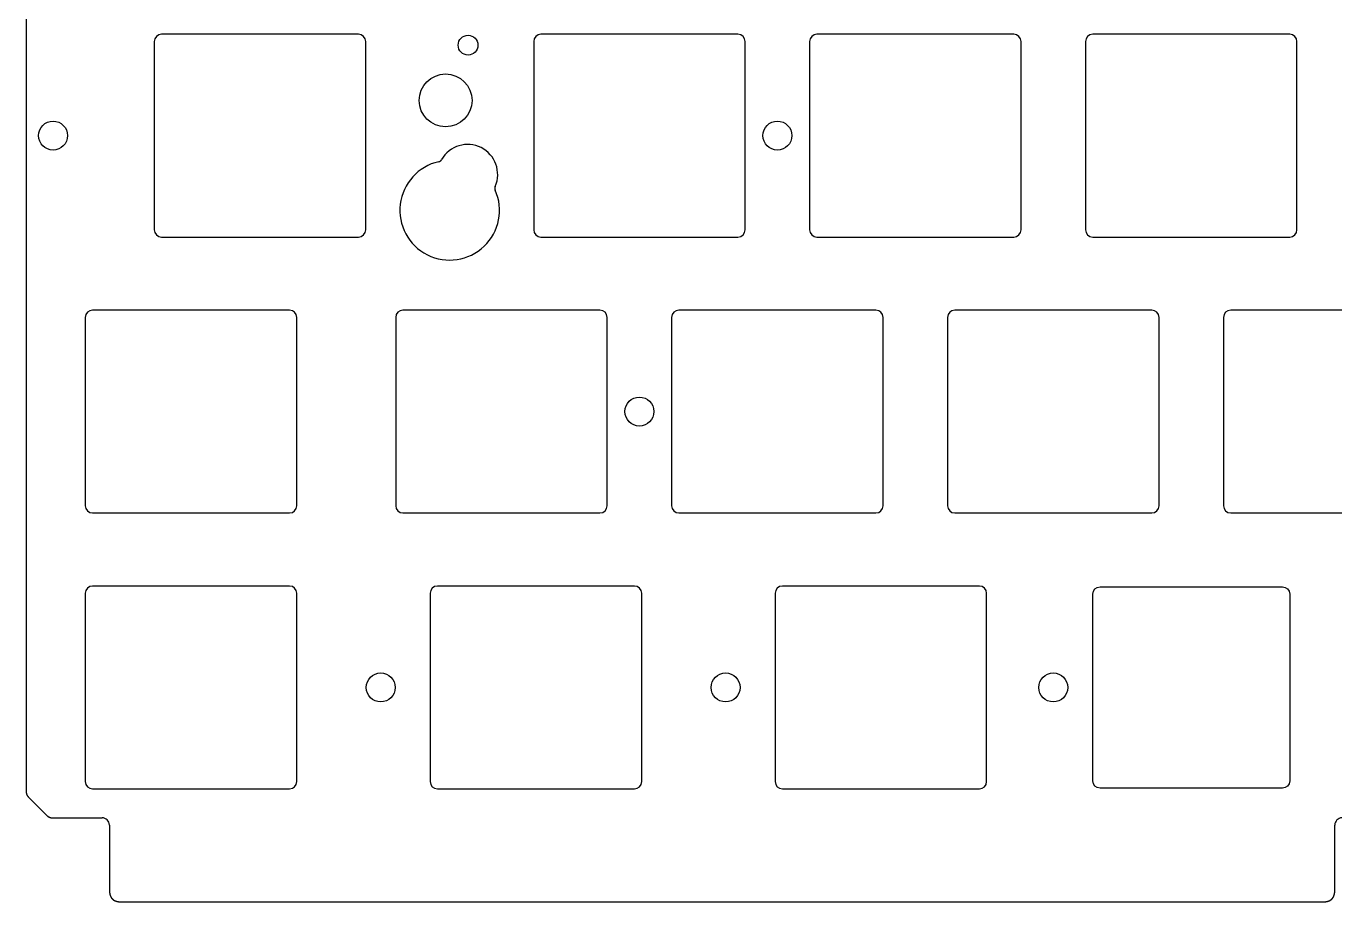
# Model space of a CAD drawing. Header units: millimetres. Extents: x -9 to 276, y -91 to 15.
# Drawn here: x -9 to 81.3, y -91 to -30.5 of the extents above; entities that cross this region are included whole.
import ezdxf

# ---------------------------------------------------------------- set-up
doc = ezdxf.new("R2010")
doc.units = ezdxf.units.MM
doc.layers.get('0').update_dxf_attribs({"linetype": 'CONTINUOUS'})
doc.layers.add('BLACK', color=7, linetype='CONTINUOUS')
doc.layers.add('Edge.Cuts', color=53, linetype='CONTINUOUS', true_color=0xc8a339)

msp = doc.modelspace()

# ---------------------------------------------------------------- linework, layer by layer
for points in [[(-4.91875, -50.65), (-4.91875, -63.65, 0.414212391), (-4.41875, -64.15), (9.18125, -64.15, 0.414213562), (9.68125, -63.65), (9.68125, -50.65, 0.414213562), (9.18125, -50.15), (-4.41875, -50.15, 0.414212391)], [(16.5125, -50.65), (16.5125, -63.65, 0.414212391), (17.0125, -64.15), (30.6125, -64.15, 0.414213562), (31.1125, -63.65), (31.1125, -50.65, 0.414213562), (30.6125, -50.15), (17.0125, -50.15, 0.414212391)], [(-4.91875, -69.7), (-4.91875, -82.7, 0.414212391), (-4.41875, -83.2), (9.18125, -83.2, 0.414213562), (9.68125, -82.7), (9.68125, -69.7, 0.414213562), (9.18125, -69.2), (-4.41875, -69.2, 0.414212391)], [(32.99375, -69.2), (19.39375, -69.2, 0.414212391), (18.89375, -69.7), (18.89375, -82.7, 0.414212391), (19.39375, -83.2), (32.99375, -83.2, 0.414213562), (33.49375, -82.7), (33.49375, -69.7, 0.414213562)], [(43.20625, -83.2), (56.80625, -83.2, 0.414213562), (57.30625, -82.7), (57.30625, -69.7, 0.414213562), (56.80625, -69.2), (43.20625, -69.2, 0.414212391), (42.70625, -69.7), (42.70625, -82.7, 0.414212391)], [(65.13725, -69.25), (77.73725, -69.25, -0.414212391), (78.23725, -69.75), (78.23725, -82.65, -0.414212391), (77.73725, -83.15), (65.13725, -83.15, -0.414212391), (64.63725, -82.65), (64.63725, -69.75, -0.414212391)]]:
    msp.add_lwpolyline(points, format="xyb", close=True)
for centre in [(33.3375, -57.15), (15.478125, -76.2), (39.290625, -76.2), (61.9125, -76.2)]:
    msp.add_circle(centre, 1)
at = {"layer": 'BLACK', "linetype": 'Continuous'}
for p, q in [((-0.15625, -31.6), (-0.15625, -44.6)), ((13.94375, -31.1), (0.343751, -31.1)), ((14.44375, -44.6), (14.44375, -31.6)), ((0.343751, -45.1), (13.94375, -45.1))]:
    msp.add_line(p, q, dxfattribs=at)
at = {"layer": 'BLACK'}
for centre, radius, start, end in [((0.343751, -31.600001), 0.500001, 90, 179.99988541), ((13.94375, -31.6), 0.5, 0, 90), ((0.343751, -44.599999), 0.500001, 180.00011459, 270), ((13.94375, -44.6), 0.5, 270, 0)]:
    msp.add_arc(centre, radius, start, end, dxfattribs=at)
at = {"layer": 'Edge.Cuts', "linetype": 'CONTINUOUS'}
for p, q in [((-9, 7.192893), (-9, -83.39289)), ((26.0375, -31.6), (26.0375, -44.6)), ((40.1375, -31.1), (26.5375, -31.1)), ((40.6375, -44.6), (40.6375, -31.6)), ((45.0875, -31.6), (45.0875, -44.6)), ((59.1875, -31.1), (45.5875, -31.1)), ((59.6875, -44.6), (59.6875, -31.6)), ((64.1375, -31.6), (64.1375, -44.6)), ((78.2375, -31.1), (64.6375, -31.1)), ((78.7375, -44.6), (78.7375, -31.6)), ((26.5375, -45.1), (40.1375, -45.1)), ((45.5875, -45.1), (59.1875, -45.1)), ((64.6375, -45.1), (78.2375, -45.1)), ((49.6625, -50.15), (36.0625, -50.15)), ((68.7125, -50.15), (55.1125, -50.15)), ((87.7625, -50.15), (74.1625, -50.15)), ((35.5625, -50.65), (35.5625, -63.65)), ((50.1625, -63.65), (50.1625, -50.65)), ((54.6125, -50.65), (54.6125, -63.65)), ((69.2125, -63.65), (69.2125, -50.65)), ((73.6625, -50.65), (73.6625, -63.65)), ((36.0625, -64.15), (49.6625, -64.15)), ((55.1125, -64.15), (68.7125, -64.15)), ((74.1625, -64.15), (87.7625, -64.15)), ((-9, -83.39289), (-8.99999, -83.396309)), ((-8.99999, -83.396309), (-8.99996, -83.399719)), ((-8.99996, -83.399719), (-8.99991, -83.403113)), ((-8.99991, -83.403113), (-8.99984, -83.406499)), ((-8.99984, -83.406499), (-8.999751, -83.409869)), ((-8.999751, -83.409869), (-8.999642, -83.41323)), ((-8.999642, -83.41323), (-8.999513, -83.416576)), ((-8.999513, -83.416576), (-8.999364, -83.419913)), ((-8.999364, -83.419913), (-8.999197, -83.423235)), ((-8.999197, -83.423235), (-8.999009, -83.426549)), ((-8.999009, -83.426549), (-8.998803, -83.429848)), ((-8.998803, -83.429848), (-8.998576, -83.433139)), ((-8.998576, -83.433139), (-8.998331, -83.436415)), ((-8.998331, -83.436415), (-8.998067, -83.439682)), ((-8.998067, -83.439682), (-8.997783, -83.442935)), ((-8.997783, -83.442935), (-8.99748, -83.446181)), ((-8.99748, -83.446181), (-8.997158, -83.449412)), ((-8.997158, -83.449412), (-8.996817, -83.452635)), ((-8.996817, -83.452635), (-8.996458, -83.455844)), ((-8.996458, -83.455844), (-8.996079, -83.459045)), ((-8.996079, -83.459045), (-8.995681, -83.462232)), ((-8.995681, -83.462232), (-8.995265, -83.465412)), ((-8.995265, -83.465412), (-8.99483, -83.468578)), ((-8.99483, -83.468578), (-8.994376, -83.471736)), ((-8.994376, -83.471736), (-8.993903, -83.474881)), ((-8.993903, -83.474881), (-8.993411, -83.478019)), ((-8.993411, -83.478019), (-8.992902, -83.481143)), ((-8.992902, -83.481143), (-8.992373, -83.48426)), ((-8.992373, -83.48426), (-8.991826, -83.487364)), ((-8.991826, -83.487364), (-8.99126, -83.490461)), ((-8.99126, -83.490461), (-8.990676, -83.493545)), ((-8.990676, -83.493545), (-8.990073, -83.496622)), ((-8.990073, -83.496622), (-8.989452, -83.499686)), ((-8.989452, -83.499686), (-8.988812, -83.502743)), ((-8.988812, -83.502743), (-8.988154, -83.505789)), ((-8.988154, -83.505789), (-8.987478, -83.508826)), ((-8.987478, -83.508826), (-8.986783, -83.511853)), ((-8.986783, -83.511853), (-8.98607, -83.514871)), ((-8.98607, -83.514871), (-8.985338, -83.517879)), ((-8.985338, -83.517879), (-8.984588, -83.520879)), ((-8.984588, -83.520879), (-8.98382, -83.523868)), ((-8.98382, -83.523868), (-8.983034, -83.526849)), ((-8.983034, -83.526849), (-8.982229, -83.52982)), ((-8.982229, -83.52982), (-8.981406, -83.532783)), ((-8.981406, -83.532783), (-8.980565, -83.535737)), ((-8.980565, -83.535737), (-8.979705, -83.538682)), ((-8.979705, -83.538682), (-8.978827, -83.541618)), ((-8.978827, -83.541618), (-8.977931, -83.544545)), ((-8.977931, -83.544545), (-8.977017, -83.547464)), ((-8.977017, -83.547464), (-8.976084, -83.550374)), ((-8.976084, -83.550374), (-8.975133, -83.553276)), ((-8.975133, -83.553276), (-8.974164, -83.556169)), ((-8.974164, -83.556169), (-8.973176, -83.559054)), ((-8.973176, -83.559054), (-8.97217, -83.561931)), ((-8.97217, -83.561931), (-8.971146, -83.564799)), ((-8.971146, -83.564799), (-8.970103, -83.567659)), ((-8.970103, -83.567659), (-8.969043, -83.570511)), ((-8.969043, -83.570511), (-8.967963, -83.573355)), ((-8.967963, -83.573355), (-8.966866, -83.576191)), ((-8.966866, -83.576191), (-8.96575, -83.57902)), ((-8.96575, -83.57902), (-8.964616, -83.58184)), ((-8.964616, -83.58184), (-8.963463, -83.584652)), ((-8.963463, -83.584652), (-8.961102, -83.590254)), ((-8.961102, -83.590254), (-8.958667, -83.595826)), ((-8.958667, -83.595826), (-8.956158, -83.601368)), ((-8.956158, -83.601368), (-8.953574, -83.60688)), ((-8.953574, -83.60688), (-8.950915, -83.612363)), ((-8.950915, -83.612363), (-8.948182, -83.617818)), ((-8.948182, -83.617818), (-8.945373, -83.623244)), ((-8.945373, -83.623244), (-8.942488, -83.628643)), ((-8.942488, -83.628643), (-8.939527, -83.634015)), ((-8.939527, -83.634015), (-8.93649, -83.639359)), ((-8.93649, -83.639359), (-8.933376, -83.644678)), ((-8.933376, -83.644678), (-8.930184, -83.64997)), ((-8.930184, -83.64997), (-8.926914, -83.655236)), ((-8.926914, -83.655236), (-8.923566, -83.660476)), ((-8.923566, -83.660476), (-8.920139, -83.665692)), ((-8.920139, -83.665692), (-8.916632, -83.670883)), ((-8.916632, -83.670883), (-8.913046, -83.676049)), ((-8.913046, -83.676049), (-8.909378, -83.681191)), ((-8.909378, -83.681191), (-8.90563, -83.686309)), ((-8.90563, -83.686309), (-8.901799, -83.691403)), ((-8.901799, -83.691403), (-8.897886, -83.696474)), ((-8.897886, -83.696474), (-8.89389, -83.701522)), ((-8.89389, -83.701522), (-8.88981, -83.706547)), ((-8.88981, -83.706547), (-8.885645, -83.711549)), ((-8.885645, -83.711549), (-8.881395, -83.716529)), ((-8.881395, -83.716529), (-8.877058, -83.721486)), ((-8.877058, -83.721486), (-8.872635, -83.726421)), ((-8.872635, -83.726421), (-8.868123, -83.731334)), ((-8.868123, -83.731334), (-8.863523, -83.736225)), ((-8.863523, -83.736225), (-8.858834, -83.741095)), ((-8.858834, -83.741095), (-8.854054, -83.745943)), ((-8.854054, -83.745943), (-8.853554, -83.746443)), ((-8.853554, -83.746443), (-7.546447, -85.05355)), ((-7.546447, -85.05355), (-7.544023, -85.05596)), ((-7.544023, -85.05596), (-7.54159, -85.058351)), ((-7.54159, -85.058351), (-7.539155, -85.060715)), ((-7.539155, -85.060715), (-7.536711, -85.06306)), ((-7.536711, -85.06306), (-7.534265, -85.06538)), ((-7.534265, -85.06538), (-7.531811, -85.067679)), ((-7.531811, -85.067679), (-7.529354, -85.069954)), ((-7.529354, -85.069954), (-7.526889, -85.072209)), ((-7.526889, -85.072209), (-7.524422, -85.074439)), ((-7.524422, -85.074439), (-7.521946, -85.07665)), ((-7.521946, -85.07665), (-7.519467, -85.078837)), ((-7.519467, -85.078837), (-7.51698, -85.081004)), ((-7.51698, -85.081004), (-7.514491, -85.083147)), ((-7.514491, -85.083147), (-7.511993, -85.08527)), ((-7.511993, -85.08527), (-7.509492, -85.08737)), ((-7.509492, -85.08737), (-7.506983, -85.08945)), ((-7.506983, -85.08945), (-7.504471, -85.091508)), ((-7.504471, -85.091508), (-7.501951, -85.093545)), ((-7.501951, -85.093545), (-7.499427, -85.09556)), ((-7.499427, -85.09556), (-7.496896, -85.097556)), ((-7.496896, -85.097556), (-7.494361, -85.099529)), ((-7.494361, -85.099529), (-7.491818, -85.101482)), ((-7.491818, -85.101482), (-7.489272, -85.103413)), ((-7.489272, -85.103413), (-7.486717, -85.105326)), ((-7.486717, -85.105326), (-7.484159, -85.107215)), ((-7.484159, -85.107215), (-7.481593, -85.109086)), ((-7.481593, -85.109086), (-7.479023, -85.110935)), ((-7.479023, -85.110935), (-7.476445, -85.112765)), ((-7.476445, -85.112765), (-7.473864, -85.114574)), ((-7.473864, -85.114574), (-7.471274, -85.116363)), ((-7.471274, -85.116363), (-7.46868, -85.118131)), ((-7.46868, -85.118131), (-7.466078, -85.11988)), ((-7.466078, -85.11988), (-7.463472, -85.121608)), ((-7.463472, -85.121608), (-7.460858, -85.123317)), ((-7.460858, -85.123317), (-7.458239, -85.125005)), ((-7.458239, -85.125005), (-7.455613, -85.126675)), ((-7.455613, -85.126675), (-7.452982, -85.128324)), ((-7.452982, -85.128324), (-7.450343, -85.129954)), ((-7.450343, -85.129954), (-7.447699, -85.131563)), ((-7.447699, -85.131563), (-7.445048, -85.133154)), ((-7.445048, -85.133154), (-7.442391, -85.134725)), ((-7.442391, -85.134725), (-7.439727, -85.136277)), ((-7.439727, -85.136277), (-7.437057, -85.137808)), ((-7.437057, -85.137808), (-7.434379, -85.139322)), ((-7.434379, -85.139322), (-7.431696, -85.140815)), ((-7.431696, -85.140815), (-7.429006, -85.14229)), ((-7.429006, -85.14229), (-7.426309, -85.143745)), ((-7.426309, -85.143745), (-7.423605, -85.145182)), ((-7.423605, -85.145182), (-7.420895, -85.146599)), ((-7.420895, -85.146599), (-7.418177, -85.147997)), ((-7.418177, -85.147997), (-7.415454, -85.149376)), ((-7.415454, -85.149376), (-7.412722, -85.150737)), ((-7.412722, -85.150737), (-7.409984, -85.152078)), ((-7.409984, -85.152078), (-7.407238, -85.153401)), ((-7.407238, -85.153401), (-7.404486, -85.154705)), ((-7.404486, -85.154705), (-7.401726, -85.155991)), ((-7.401726, -85.155991), (-7.39896, -85.157257)), ((-7.39896, -85.157257), (-7.396185, -85.158505)), ((-7.396185, -85.158505), (-7.393404, -85.159734)), ((-7.393404, -85.159734), (-7.390615, -85.160945)), ((-7.390615, -85.160945), (-7.387819, -85.162137)), ((-7.387819, -85.162137), (-7.385015, -85.163311)), ((-7.385015, -85.163311), (-7.379384, -85.165603)), ((-7.379384, -85.165603), (-7.373722, -85.167821)), ((-7.373722, -85.167821), (-7.36803, -85.169965)), ((-7.36803, -85.169965), (-7.362305, -85.172036)), ((-7.362305, -85.172036), (-7.356548, -85.174033)), ((-7.356548, -85.174033), (-7.350758, -85.175957)), ((-7.350758, -85.175957), (-7.344934, -85.177808)), ((-7.344934, -85.177808), (-7.339077, -85.179586)), ((-7.339077, -85.179586), (-7.333185, -85.181291)), ((-7.333185, -85.181291), (-7.327258, -85.182922)), ((-7.327258, -85.182922), (-7.321296, -85.18448)), ((-7.321296, -85.18448), (-7.315297, -85.185965)), ((-7.315297, -85.185965), (-7.309261, -85.187377)), ((-7.309261, -85.187377), (-7.303188, -85.188715)), ((-7.303188, -85.188715), (-7.297076, -85.18998)), ((-7.297076, -85.18998), (-7.290926, -85.191171)), ((-7.290926, -85.191171), (-7.284737, -85.192288)), ((-7.284737, -85.192288), (-7.278508, -85.19333)), ((-7.278508, -85.19333), (-7.272238, -85.194299)), ((-7.272238, -85.194299), (-7.265928, -85.195193)), ((-7.265928, -85.195193), (-7.259575, -85.196012)), ((-7.259575, -85.196012), (-7.25318, -85.196755)), ((-7.25318, -85.196755), (-7.246742, -85.197423)), ((-7.246742, -85.197423), (-7.240259, -85.198015)), ((-7.240259, -85.198015), (-7.233733, -85.198531)), ((-7.233733, -85.198531), (-7.227161, -85.19897)), ((-7.227161, -85.19897), (-7.220544, -85.199331)), ((-7.220544, -85.199331), (-7.21388, -85.199615)), ((-7.21388, -85.199615), (-7.207168, -85.199821)), ((-7.207168, -85.199821), (-7.200409, -85.199949)), ((-7.200409, -85.199949), (-7.193601, -85.199997)), ((-7.193601, -85.199997), (-7.192894, -85.199997)), ((-7.192894, -85.199997), (-3.750557, -85.199997)), ((-3.250557, -85.699997), (-3.250557, -90.199997)), ((81.349147, -90.199997), (81.349147, -85.699997)), ((-3.250557, -90.199997), (-3.250547, -90.205644)), ((-3.250547, -90.205644), (-3.250517, -90.211271)), ((-3.250517, -90.211271), (-3.250467, -90.216858)), ((-3.250467, -90.216858), (-3.250398, -90.222425)), ((-3.250398, -90.222425), (-3.250308, -90.227953)), ((-3.250308, -90.227953), (-3.2502, -90.233461)), ((-3.2502, -90.233461), (-3.250071, -90.23893)), ((-3.250071, -90.23893), (-3.249924, -90.24438)), ((-3.249924, -90.24438), (-3.249757, -90.249791)), ((-3.249757, -90.249791), (-3.249571, -90.255183)), ((-3.249571, -90.255183), (-3.249366, -90.260537)), ((-3.249366, -90.260537), (-3.249142, -90.265871)), ((-3.249142, -90.265871), (-3.2489, -90.271168)), ((-3.2489, -90.271168), (-3.248638, -90.276446)), ((-3.248638, -90.276446), (-3.248358, -90.281686)), ((-3.248358, -90.281686), (-3.248059, -90.286907)), ((-3.248059, -90.286907), (-3.247742, -90.292092)), ((-3.247742, -90.292092), (-3.247406, -90.297257)), ((-3.247406, -90.297257), (-3.247053, -90.302386)), ((-3.247053, -90.302386), (-3.246681, -90.307497)), ((-3.246681, -90.307497), (-3.246291, -90.312571)), ((-3.246291, -90.312571), (-3.245883, -90.317627)), ((-3.245883, -90.317627), (-3.245457, -90.322647)), ((-3.245457, -90.322647), (-3.245013, -90.327648)), ((-3.245013, -90.327648), (-3.244552, -90.332615)), ((-3.244552, -90.332615), (-3.244072, -90.337563)), ((-3.244072, -90.337563), (-3.243576, -90.342476)), ((-3.243576, -90.342476), (-3.243062, -90.347371)), ((-3.243062, -90.347371), (-3.242531, -90.352232)), ((81.340995, -90.353357), (81.342045, -90.343646)), ((81.342045, -90.343646), (81.343026, -90.33383)), ((81.343026, -90.33383), (81.343937, -90.323908)), ((81.343937, -90.323908), (81.344777, -90.31388)), ((81.344777, -90.31388), (81.345546, -90.303744)), ((81.345546, -90.303744), (81.346243, -90.293499)), ((81.346243, -90.293499), (81.346866, -90.283144)), ((81.346866, -90.283144), (81.347417, -90.272678)), ((81.347417, -90.272678), (81.347893, -90.2621)), ((81.347893, -90.2621), (81.348293, -90.251408)), ((81.348293, -90.251408), (81.348618, -90.240603)), ((81.348618, -90.240603), (81.348866, -90.229682)), ((81.348866, -90.229682), (81.349037, -90.218644)), ((81.349037, -90.218644), (81.349129, -90.207489)), ((81.349129, -90.207489), (81.349147, -90.199997)), ((-3.242531, -90.352232), (-3.241982, -90.357074)), ((-3.241982, -90.357074), (-3.241416, -90.361882)), ((-3.241416, -90.361882), (-3.240833, -90.366673)), ((-3.240833, -90.366673), (-3.240234, -90.371429)), ((-3.240234, -90.371429), (-3.239616, -90.376168)), ((-3.239616, -90.376168), (-3.238983, -90.380874)), ((-3.238983, -90.380874), (-3.238332, -90.385562)), ((-3.238332, -90.385562), (-3.237665, -90.390217)), ((-3.237665, -90.390217), (-3.236981, -90.394854)), ((-3.236981, -90.394854), (-3.236281, -90.399459)), ((-3.236281, -90.399459), (-3.235563, -90.404047)), ((-3.235563, -90.404047), (-3.234831, -90.408602)), ((-3.234831, -90.408602), (-3.23408, -90.41314)), ((-3.23408, -90.41314), (-3.233315, -90.417647)), ((-3.233315, -90.417647), (-3.232533, -90.422136)), ((-3.232533, -90.422136), (-3.231735, -90.426593)), ((-3.231735, -90.426593), (-3.23092, -90.431034)), ((-3.23092, -90.431034), (-3.230091, -90.435444)), ((-3.230091, -90.435444), (-3.229244, -90.439836)), ((-3.229244, -90.439836), (-3.228383, -90.444198)), ((-3.228383, -90.444198), (-3.227505, -90.448543)), ((-3.227505, -90.448543), (-3.226613, -90.452858)), ((-3.226613, -90.452858), (-3.225703, -90.457157)), ((-3.225703, -90.457157), (-3.22478, -90.461425)), ((-3.22478, -90.461425), (-3.22384, -90.465676)), ((-3.22384, -90.465676), (-3.222885, -90.469899)), ((-3.222885, -90.469899), (-3.221914, -90.474104)), ((-3.221914, -90.474104), (-3.220929, -90.478281)), ((-3.220929, -90.478281), (-3.219927, -90.482441)), ((-3.219927, -90.482441), (-3.218912, -90.486572)), ((-3.218912, -90.486572), (-3.21788, -90.490687)), ((-3.21788, -90.490687), (-3.216835, -90.494774)), ((-3.216835, -90.494774), (-3.215773, -90.498844)), ((-3.215773, -90.498844), (-3.214697, -90.502886)), ((-3.214697, -90.502886), (-3.213606, -90.506913)), ((-3.213606, -90.506913), (-3.212501, -90.510911)), ((-3.212501, -90.510911), (-3.211379, -90.514894)), ((-3.211379, -90.514894), (-3.210245, -90.518849)), ((-3.210245, -90.518849), (-3.209094, -90.522788)), ((-3.209094, -90.522788), (-3.207931, -90.5267)), ((-3.207931, -90.5267), (-3.206751, -90.530597)), ((-3.206751, -90.530597), (-3.205558, -90.534467)), ((-3.205558, -90.534467), (-3.20435, -90.53832)), ((-3.20435, -90.53832), (-3.203128, -90.542148)), ((-3.203128, -90.542148), (-3.201891, -90.54596)), ((-3.201891, -90.54596), (-3.20064, -90.549747)), ((-3.20064, -90.549747), (-3.199374, -90.553517)), ((-3.199374, -90.553517), (-3.198096, -90.557262)), ((-3.198096, -90.557262), (-3.196801, -90.560992)), ((-3.196801, -90.560992), (-3.195495, -90.564696)), ((-3.195495, -90.564696), (-3.194172, -90.568385)), ((-3.194172, -90.568385), (-3.192837, -90.57205)), ((-3.192837, -90.57205), (-3.191486, -90.575698)), ((-3.191486, -90.575698), (-3.190123, -90.579323)), ((-3.190123, -90.579323), (-3.188745, -90.582931)), ((-3.188745, -90.582931), (-3.187354, -90.586516)), ((-3.187354, -90.586516), (-3.185948, -90.590086)), ((-3.185948, -90.590086), (-3.184529, -90.593632)), ((-3.184529, -90.593632), (-3.183095, -90.597162)), ((-3.183095, -90.597162), (-3.181649, -90.600669)), ((-3.181649, -90.600669), (-3.180188, -90.604161)), ((-3.180188, -90.604161), (-3.178714, -90.60763)), ((-3.178714, -90.60763), (-3.177225, -90.611084)), ((-3.177225, -90.611084), (-3.175725, -90.614515)), ((-3.175725, -90.614515), (-3.174209, -90.617931)), ((-3.174209, -90.617931), (-3.172681, -90.621325)), ((-3.172681, -90.621325), (-3.171137, -90.624703)), ((-3.171137, -90.624703), (-3.169582, -90.62806)), ((-3.169582, -90.62806), (-3.168012, -90.631402)), ((-3.168012, -90.631402), (-3.16643, -90.634721)), ((-3.16643, -90.634721), (-3.164833, -90.638026)), ((-3.164833, -90.638026), (-3.163224, -90.64131)), ((-3.163224, -90.64131), (-3.1616, -90.644579)), ((-3.1616, -90.644579), (-3.159964, -90.647826)), ((-3.159964, -90.647826), (-3.158313, -90.651059)), ((-3.158313, -90.651059), (-3.15665, -90.654271)), ((-3.15665, -90.654271), (-3.154972, -90.657468)), ((-3.154972, -90.657468), (-3.153283, -90.660645)), ((-3.153283, -90.660645), (-3.151579, -90.663807)), ((-3.151579, -90.663807), (-3.149862, -90.666949)), ((-3.149862, -90.666949), (-3.148132, -90.670076)), ((-3.148132, -90.670076), (-3.146389, -90.673184)), ((-3.146389, -90.673184), (-3.144631, -90.676276)), ((-3.144631, -90.676276), (-3.142862, -90.679349)), ((-3.142862, -90.679349), (-3.141078, -90.682408)), ((-3.141078, -90.682408), (-3.139282, -90.685447)), ((-3.139282, -90.685447), (-3.137471, -90.688472)), ((-3.137471, -90.688472), (-3.135648, -90.691478)), ((-3.135648, -90.691478), (-3.133811, -90.694469)), ((-3.133811, -90.694469), (-3.131962, -90.697441)), ((-3.131962, -90.697441), (-3.130098, -90.700399)), ((-3.130098, -90.700399), (-3.128222, -90.703339)), ((-3.128222, -90.703339), (-3.126332, -90.706264)), ((-3.126332, -90.706264), (-3.12443, -90.709171)), ((-3.12443, -90.709171), (-3.122513, -90.712063)), ((-3.122513, -90.712063), (-3.120584, -90.714938)), ((-3.120584, -90.714938), (-3.11864, -90.717798)), ((-3.11864, -90.717798), (-3.116685, -90.720641)), ((-3.116685, -90.720641), (-3.114715, -90.723469)), ((-3.114715, -90.723469), (-3.112732, -90.72628)), ((-3.112732, -90.72628), (-3.110736, -90.729076)), ((-3.110736, -90.729076), (-3.108727, -90.731856)), ((-3.108727, -90.731856), (-3.106703, -90.734621)), ((-3.106703, -90.734621), (-3.104668, -90.737369)), ((-3.104668, -90.737369), (-3.102617, -90.740103)), ((-3.102617, -90.740103), (-3.100555, -90.74282)), ((-3.100555, -90.74282), (-3.098478, -90.745523)), ((-3.098478, -90.745523), (-3.096388, -90.74821)), ((-3.096388, -90.74821), (-3.094284, -90.750882)), ((-3.094284, -90.750882), (-3.092168, -90.753539)), ((-3.092168, -90.753539), (-3.090037, -90.756181)), ((-3.090037, -90.756181), (-3.087893, -90.758807)), ((-3.087893, -90.758807), (-3.085736, -90.761418)), ((-3.085736, -90.761418), (-3.083565, -90.764015)), ((-3.083565, -90.764015), (-3.08138, -90.766596)), ((-3.08138, -90.766596), (-3.079182, -90.769163)), ((-3.079182, -90.769163), (-3.076969, -90.771715)), ((-3.076969, -90.771715), (-3.074744, -90.774252)), ((-3.074744, -90.774252), (-3.072504, -90.776775)), ((-3.072504, -90.776775), (-3.070251, -90.779282)), ((-3.070251, -90.779282), (-3.067984, -90.781776)), ((-3.067984, -90.781776), (-3.065704, -90.784254)), ((-3.065704, -90.784254), (-3.063409, -90.786719)), ((-3.063409, -90.786719), (-3.0611, -90.789168)), ((-3.0611, -90.789168), (-3.058778, -90.791604)), ((-3.058778, -90.791604), (-3.056441, -90.794025)), ((-3.056441, -90.794025), (-3.054091, -90.796432)), ((-3.054091, -90.796432), (-3.051727, -90.798824)), ((-3.051727, -90.798824), (-3.049348, -90.801203)), ((-3.049348, -90.801203), (-3.044548, -90.805917)), ((-3.044548, -90.805917), (-3.039692, -90.810575)), ((-3.039692, -90.810575), (-3.034779, -90.815176)), ((-3.034779, -90.815176), (-3.029808, -90.819723)), ((-3.029808, -90.819723), (-3.024779, -90.824213)), ((-3.024779, -90.824213), (-3.019691, -90.828649)), ((-3.019691, -90.828649), (-3.014545, -90.83303)), ((-3.014545, -90.83303), (-3.00934, -90.837356)), ((-3.00934, -90.837356), (-3.004075, -90.841627)), ((-3.004075, -90.841627), (-2.99875, -90.845844)), ((-2.99875, -90.845844), (-2.993364, -90.850007)), ((-2.993364, -90.850007), (-2.987917, -90.854117)), ((-2.987917, -90.854117), (-2.982408, -90.858172)), ((-2.982408, -90.858172), (-2.976838, -90.862174)), ((-2.976838, -90.862174), (-2.971205, -90.866122)), ((-2.971205, -90.866122), (-2.965508, -90.870017)), ((-2.965508, -90.870017), (-2.959748, -90.873859)), ((-2.959748, -90.873859), (-2.953923, -90.877647)), ((-2.953923, -90.877647), (-2.948034, -90.881382)), ((-2.948034, -90.881382), (-2.942078, -90.885063)), ((-2.942078, -90.885063), (-2.936057, -90.888692)), ((-2.936057, -90.888692), (-2.929969, -90.892267)), ((-2.929969, -90.892267), (-2.923813, -90.895789)), ((-2.923813, -90.895789), (-2.917589, -90.899258)), ((-2.917589, -90.899258), (-2.911297, -90.902674)), ((-2.911297, -90.902674), (-2.904935, -90.906036)), ((-2.904935, -90.906036), (-2.898503, -90.909345)), ((-2.898503, -90.909345), (-2.892, -90.9126)), ((-2.892, -90.9126), (-2.885425, -90.915801)), ((-2.885425, -90.915801), (-2.878778, -90.918948)), ((-2.878778, -90.918948), (-2.872059, -90.922042)), ((-2.872059, -90.922042), (-2.865265, -90.925081)), ((-2.865265, -90.925081), (-2.858397, -90.928066)), ((-2.858397, -90.928066), (-2.851453, -90.930996)), ((-2.851453, -90.930996), (-2.844433, -90.933871)), ((-2.844433, -90.933871), (-2.837337, -90.936692)), ((-2.837337, -90.936692), (-2.830163, -90.939457)), ((-2.830163, -90.939457), (-2.82291, -90.942166)), ((-2.82291, -90.942166), (-2.815578, -90.94482)), ((-2.815578, -90.94482), (-2.808166, -90.947417)), ((-2.808166, -90.947417), (-2.800673, -90.949958)), ((-2.800673, -90.949958), (-2.793098, -90.952443)), ((-2.793098, -90.952443), (-2.78544, -90.954869)), ((-2.78544, -90.954869), (-2.777699, -90.957239)), ((-2.777699, -90.957239), (-2.769873, -90.95955)), ((-2.769873, -90.95955), (-2.761962, -90.961803)), ((-2.761962, -90.961803), (-2.753965, -90.963998)), ((-2.753965, -90.963998), (-2.745881, -90.966133)), ((-2.745881, -90.966133), (-2.737709, -90.968209)), ((-2.737709, -90.968209), (-2.729447, -90.970224)), ((-2.729447, -90.970224), (-2.721096, -90.972179)), ((-2.721096, -90.972179), (-2.712654, -90.974073)), ((-2.712654, -90.974073), (-2.70412, -90.975906)), ((-2.70412, -90.975906), (-2.695494, -90.977676)), ((-2.695494, -90.977676), (-2.686774, -90.979384)), ((-2.686774, -90.979384), (-2.677959, -90.981029)), ((-2.677959, -90.981029), (-2.669049, -90.98261)), ((-2.669049, -90.98261), (-2.660042, -90.984127)), ((-2.660042, -90.984127), (-2.650938, -90.985579)), ((-2.650938, -90.985579), (-2.641735, -90.986965)), ((-2.641735, -90.986965), (-2.632432, -90.988286)), ((-2.632432, -90.988286), (-2.623029, -90.98954)), ((-2.623029, -90.98954), (-2.613524, -90.990726)), ((-2.613524, -90.990726), (-2.603917, -90.991845)), ((-2.603917, -90.991845), (-2.594205, -90.992895)), ((-2.594205, -90.992895), (-2.58439, -90.993876)), ((-2.58439, -90.993876), (-2.574468, -90.994787)), ((-2.574468, -90.994787), (-2.56444, -90.995627)), ((-2.56444, -90.995627), (-2.554304, -90.996396)), ((-2.554304, -90.996396), (-2.544059, -90.997093)), ((-2.544059, -90.997093), (-2.533704, -90.997716)), ((-2.533704, -90.997716), (-2.523238, -90.998267)), ((-2.523238, -90.998267), (-2.51266, -90.998743)), ((-2.51266, -90.998743), (-2.501968, -90.999143)), ((-2.501968, -90.999143), (-2.491163, -90.999468)), ((-2.491163, -90.999468), (-2.480242, -90.999716)), ((-2.480242, -90.999716), (-2.469204, -90.999887)), ((-2.469204, -90.999887), (-2.458049, -90.999979)), ((-2.458049, -90.999979), (-2.450557, -90.999997)), ((-2.450557, -90.999997), (80.549147, -90.999997)), ((80.549147, -90.999997), (80.554794, -90.999987)), ((80.554794, -90.999987), (80.560421, -90.999957)), ((80.560421, -90.999957), (80.566008, -90.999907)), ((80.566008, -90.999907), (80.571575, -90.999838)), ((80.571575, -90.999838), (80.577103, -90.999748)), ((80.577103, -90.999748), (80.582611, -90.99964)), ((80.582611, -90.99964), (80.58808, -90.999511)), ((80.58808, -90.999511), (80.59353, -90.999364)), ((80.59353, -90.999364), (80.598941, -90.999197)), ((80.598941, -90.999197), (80.604333, -90.999011)), ((80.604333, -90.999011), (80.609687, -90.998806)), ((80.609687, -90.998806), (80.615021, -90.998582)), ((80.615021, -90.998582), (80.620318, -90.99834)), ((80.620318, -90.99834), (80.625596, -90.998078)), ((80.625596, -90.998078), (80.630836, -90.997798)), ((80.630836, -90.997798), (80.636057, -90.997499)), ((80.636057, -90.997499), (80.641242, -90.997182)), ((80.641242, -90.997182), (80.646407, -90.996846)), ((80.646407, -90.996846), (80.651536, -90.996493)), ((80.651536, -90.996493), (80.656647, -90.996121)), ((80.656647, -90.996121), (80.661721, -90.995731)), ((80.661721, -90.995731), (80.666777, -90.995323)), ((80.666777, -90.995323), (80.671797, -90.994897)), ((80.671797, -90.994897), (80.676798, -90.994453)), ((80.676798, -90.994453), (80.681765, -90.993992)), ((80.681765, -90.993992), (80.686713, -90.993512)), ((80.686713, -90.993512), (80.691626, -90.993016)), ((80.691626, -90.993016), (80.696521, -90.992502)), ((80.696521, -90.992502), (80.701381, -90.991971)), ((80.701381, -90.991971), (80.706224, -90.991422)), ((80.706224, -90.991422), (80.711032, -90.990856)), ((80.711032, -90.990856), (80.715823, -90.990273)), ((80.715823, -90.990273), (80.720579, -90.989674)), ((80.720579, -90.989674), (80.725318, -90.989056)), ((80.725318, -90.989056), (80.730024, -90.988423)), ((80.730024, -90.988423), (80.734712, -90.987772)), ((80.734712, -90.987772), (80.739367, -90.987105)), ((80.739367, -90.987105), (80.744004, -90.986421)), ((80.744004, -90.986421), (80.748609, -90.985721)), ((80.748609, -90.985721), (80.753197, -90.985003)), ((80.753197, -90.985003), (80.757752, -90.984271)), ((80.757752, -90.984271), (80.76229, -90.98352)), ((80.76229, -90.98352), (80.766797, -90.982755)), ((80.766797, -90.982755), (80.771286, -90.981973)), ((80.771286, -90.981973), (80.775743, -90.981175)), ((80.775743, -90.981175), (80.780184, -90.98036)), ((80.780184, -90.98036), (80.784594, -90.979531)), ((80.784594, -90.979531), (80.788986, -90.978684)), ((80.788986, -90.978684), (80.793348, -90.977823)), ((80.793348, -90.977823), (80.797693, -90.976945)), ((80.797693, -90.976945), (80.802008, -90.976053)), ((80.802008, -90.976053), (80.806306, -90.975143)), ((80.806306, -90.975143), (80.810575, -90.97422)), ((80.810575, -90.97422), (80.814826, -90.97328)), ((80.814826, -90.97328), (80.819049, -90.972325)), ((80.819049, -90.972325), (80.823254, -90.971354)), ((80.823254, -90.971354), (80.827431, -90.970369)), ((80.827431, -90.970369), (80.831591, -90.969367)), ((80.831591, -90.969367), (80.835722, -90.968352)), ((80.835722, -90.968352), (80.839837, -90.96732)), ((80.839837, -90.96732), (80.843924, -90.966275)), ((80.843924, -90.966275), (80.847994, -90.965213)), ((80.847994, -90.965213), (80.852036, -90.964137)), ((80.852036, -90.964137), (80.856063, -90.963046)), ((80.856063, -90.963046), (80.860061, -90.961941)), ((80.860061, -90.961941), (80.864044, -90.960819)), ((80.864044, -90.960819), (80.867999, -90.959685)), ((80.867999, -90.959685), (80.871938, -90.958534)), ((80.871938, -90.958534), (80.87585, -90.957371)), ((80.87585, -90.957371), (80.879747, -90.956191)), ((80.879747, -90.956191), (80.883617, -90.954998)), ((80.883617, -90.954998), (80.88747, -90.95379)), ((80.88747, -90.95379), (80.891298, -90.952568)), ((80.891298, -90.952568), (80.89511, -90.951331)), ((80.89511, -90.951331), (80.898897, -90.95008)), ((80.898897, -90.95008), (80.902667, -90.948814)), ((80.902667, -90.948814), (80.906412, -90.947536)), ((80.906412, -90.947536), (80.910142, -90.946241)), ((80.910142, -90.946241), (80.913846, -90.944935)), ((80.913846, -90.944935), (80.917535, -90.943612)), ((80.917535, -90.943612), (80.9212, -90.942277)), ((80.9212, -90.942277), (80.924848, -90.940926)), ((80.924848, -90.940926), (80.928473, -90.939563)), ((80.928473, -90.939563), (80.932081, -90.938185)), ((80.932081, -90.938185), (80.935666, -90.936794)), ((80.935666, -90.936794), (80.939236, -90.935388)), ((80.939236, -90.935388), (80.942782, -90.933969)), ((80.942782, -90.933969), (80.946312, -90.932535)), ((80.946312, -90.932535), (80.949819, -90.931089)), ((80.949819, -90.931089), (80.953311, -90.929628)), ((80.953311, -90.929628), (80.95678, -90.928154)), ((80.95678, -90.928154), (80.960234, -90.926665)), ((80.960234, -90.926665), (80.963665, -90.925165)), ((80.963665, -90.925165), (80.967081, -90.923649)), ((80.967081, -90.923649), (80.970475, -90.922121)), ((80.970475, -90.922121), (80.973853, -90.920577)), ((80.973853, -90.920577), (80.97721, -90.919022)), ((80.97721, -90.919022), (80.980552, -90.917452)), ((80.980552, -90.917452), (80.983871, -90.91587)), ((80.983871, -90.91587), (80.987176, -90.914273)), ((80.987176, -90.914273), (80.99046, -90.912664)), ((80.99046, -90.912664), (80.993729, -90.91104)), ((80.993729, -90.91104), (80.996976, -90.909404)), ((80.996976, -90.909404), (81.000209, -90.907753)), ((81.000209, -90.907753), (81.003421, -90.90609)), ((81.003421, -90.90609), (81.006618, -90.904412)), ((81.006618, -90.904412), (81.009795, -90.902723)), ((81.009795, -90.902723), (81.012957, -90.901019)), ((81.012957, -90.901019), (81.016099, -90.899302)), ((81.016099, -90.899302), (81.019226, -90.897572)), ((81.019226, -90.897572), (81.022334, -90.895829)), ((81.022334, -90.895829), (81.025426, -90.894071)), ((81.025426, -90.894071), (81.028499, -90.892302)), ((81.028499, -90.892302), (81.031558, -90.890518)), ((81.031558, -90.890518), (81.034597, -90.888722)), ((81.034597, -90.888722), (81.037622, -90.886911)), ((81.037622, -90.886911), (81.040628, -90.885088)), ((81.040628, -90.885088), (81.043619, -90.883251)), ((81.043619, -90.883251), (81.046591, -90.881402)), ((81.046591, -90.881402), (81.049549, -90.879538)), ((81.049549, -90.879538), (81.052489, -90.877662)), ((81.052489, -90.877662), (81.055414, -90.875772)), ((81.055414, -90.875772), (81.058321, -90.87387)), ((81.058321, -90.87387), (81.061213, -90.871953)), ((81.061213, -90.871953), (81.064088, -90.870024)), ((81.064088, -90.870024), (81.066948, -90.86808)), ((81.066948, -90.86808), (81.069791, -90.866125)), ((81.069791, -90.866125), (81.072619, -90.864155)), ((81.072619, -90.864155), (81.07543, -90.862172)), ((81.07543, -90.862172), (81.078226, -90.860176)), ((81.078226, -90.860176), (81.081006, -90.858167)), ((81.081006, -90.858167), (81.083771, -90.856143)), ((81.083771, -90.856143), (81.086519, -90.854108)), ((81.086519, -90.854108), (81.089253, -90.852057)), ((81.089253, -90.852057), (81.09197, -90.849995)), ((81.09197, -90.849995), (81.094673, -90.847918)), ((81.094673, -90.847918), (81.09736, -90.845828)), ((81.09736, -90.845828), (81.100032, -90.843724)), ((81.100032, -90.843724), (81.102689, -90.841608)), ((81.102689, -90.841608), (81.105331, -90.839477)), ((81.105331, -90.839477), (81.107957, -90.837333)), ((81.107957, -90.837333), (81.110568, -90.835176)), ((81.110568, -90.835176), (81.113165, -90.833005)), ((81.113165, -90.833005), (81.115746, -90.83082)), ((81.115746, -90.83082), (81.118313, -90.828622)), ((81.118313, -90.828622), (81.120865, -90.826409)), ((81.120865, -90.826409), (81.123402, -90.824184)), ((81.123402, -90.824184), (81.125925, -90.821944)), ((81.125925, -90.821944), (81.128432, -90.819691)), ((81.128432, -90.819691), (81.130926, -90.817424)), ((81.130926, -90.817424), (81.133404, -90.815144)), ((81.133404, -90.815144), (81.135869, -90.812849)), ((81.135869, -90.812849), (81.138318, -90.81054)), ((81.138318, -90.81054), (81.140754, -90.808218)), ((81.140754, -90.808218), (81.143175, -90.805881)), ((81.143175, -90.805881), (81.145582, -90.803531)), ((81.145582, -90.803531), (81.147974, -90.801167)), ((81.147974, -90.801167), (81.150353, -90.798788)), ((81.150353, -90.798788), (81.155067, -90.793988)), ((81.155067, -90.793988), (81.159725, -90.789132)), ((81.159725, -90.789132), (81.164326, -90.784219)), ((81.164326, -90.784219), (81.168873, -90.779248)), ((81.168873, -90.779248), (81.173363, -90.774219)), ((81.173363, -90.774219), (81.177799, -90.769131)), ((81.177799, -90.769131), (81.18218, -90.763985)), ((81.18218, -90.763985), (81.186506, -90.75878)), ((81.186506, -90.75878), (81.190777, -90.753515)), ((81.190777, -90.753515), (81.194994, -90.74819)), ((81.194994, -90.74819), (81.199157, -90.742804)), ((81.199157, -90.742804), (81.203267, -90.737357)), ((81.203267, -90.737357), (81.207322, -90.731849)), ((81.207322, -90.731849), (81.211324, -90.726278)), ((81.211324, -90.726278), (81.215272, -90.720645)), ((81.215272, -90.720645), (81.219167, -90.714948)), ((81.219167, -90.714948), (81.223009, -90.709188)), ((81.223009, -90.709188), (81.226797, -90.703363)), ((81.226797, -90.703363), (81.230532, -90.697474)), ((81.230532, -90.697474), (81.234213, -90.691518)), ((81.234213, -90.691518), (81.237842, -90.685497)), ((81.237842, -90.685497), (81.241417, -90.679409)), ((81.241417, -90.679409), (81.244939, -90.673253)), ((81.244939, -90.673253), (81.248408, -90.667029)), ((81.248408, -90.667029), (81.251824, -90.660737)), ((81.251824, -90.660737), (81.255186, -90.654375)), ((81.255186, -90.654375), (81.258495, -90.647943)), ((81.258495, -90.647943), (81.26175, -90.64144)), ((81.26175, -90.64144), (81.264951, -90.634865)), ((81.264951, -90.634865), (81.268098, -90.628218)), ((81.268098, -90.628218), (81.271192, -90.621499)), ((81.271192, -90.621499), (81.274231, -90.614705)), ((81.274231, -90.614705), (81.277216, -90.607837)), ((81.277216, -90.607837), (81.280146, -90.600893)), ((81.280146, -90.600893), (81.283021, -90.593873)), ((81.283021, -90.593873), (81.285842, -90.586777)), ((81.285842, -90.586777), (81.288607, -90.579603)), ((81.288607, -90.579603), (81.291316, -90.57235)), ((81.291316, -90.57235), (81.29397, -90.565018)), ((81.29397, -90.565018), (81.296567, -90.557606)), ((81.296567, -90.557606), (81.299108, -90.550113)), ((81.299108, -90.550113), (81.301593, -90.542538)), ((81.301593, -90.542538), (81.304019, -90.53488)), ((81.304019, -90.53488), (81.306389, -90.527139)), ((81.306389, -90.527139), (81.3087, -90.519313)), ((81.3087, -90.519313), (81.310953, -90.511402)), ((81.310953, -90.511402), (81.313148, -90.503405)), ((81.313148, -90.503405), (81.315283, -90.495321)), ((81.315283, -90.495321), (81.317359, -90.487149)), ((81.317359, -90.487149), (81.319374, -90.478887)), ((81.319374, -90.478887), (81.321329, -90.470536)), ((81.321329, -90.470536), (81.323223, -90.462094)), ((81.323223, -90.462094), (81.325056, -90.45356)), ((81.325056, -90.45356), (81.326826, -90.444934)), ((81.326826, -90.444934), (81.328534, -90.436214)), ((81.328534, -90.436214), (81.330179, -90.427399)), ((81.330179, -90.427399), (81.33176, -90.418489)), ((81.33176, -90.418489), (81.333277, -90.409482)), ((81.333277, -90.409482), (81.334729, -90.400378)), ((81.334729, -90.400378), (81.336115, -90.391175)), ((81.336115, -90.391175), (81.337436, -90.381872)), ((81.337436, -90.381872), (81.33869, -90.372469)), ((81.33869, -90.372469), (81.339876, -90.362964)), ((81.339876, -90.362964), (81.340995, -90.353357))]:
    msp.add_line(p, q, dxfattribs=at)
at = {"layer": 'Edge.Cuts'}
for centre, radius in [((21.507466, -31.854211), 0.682877), ((19.959509, -35.667629), 1.823721), ((-7.14375, -38.1), 1), ((42.8625, -38.1), 1)]:
    msp.add_circle(centre, radius, dxfattribs=at)
for centre, radius, start, end in [((26.5375, -31.6), 0.5, 90, 180), ((40.1375, -31.6), 0.5, 0, 90), ((45.5875, -31.6), 0.5, 90, 180), ((59.1875, -31.6), 0.5, 0, 90), ((64.6375, -31.6), 0.5, 90, 180), ((78.2375, -31.6), 0.5, 0, 90), ((21.48118, -40.78288), 2.074101, -23.6091849, 150.27869566), ((20.240379, -43.253585), 3.439006, -257.31607675, 23.98512629), ((19.4195, -39.606), 0.299835, -77.32820144, -29.70508577), ((23.6565, -41.7337), 0.299969, -203.61455876, -156.01619738), ((26.5375, -44.6), 0.5, -180, -90), ((40.1375, -44.6), 0.5, -90, 0), ((45.5875, -44.6), 0.5, -180, -90), ((59.1875, -44.6), 0.5, -90, 0), ((64.6375, -44.6), 0.5, -180, -90), ((78.2375, -44.6), 0.5, -90, 0), ((36.0625, -50.65), 0.5, 90, 180), ((49.6625, -50.65), 0.5, 0, 90), ((55.1125, -50.65), 0.5, 90, 180), ((68.7125, -50.65), 0.5, 0, 90), ((74.1625, -50.65), 0.5, 90, 180), ((36.0625, -63.65), 0.5, -180, -90), ((49.6625, -63.65), 0.5, -90, 0), ((55.1125, -63.65), 0.5, -180, -90), ((68.7125, -63.65), 0.5, -90, 0), ((74.1625, -63.65), 0.5, -180, -90), ((-3.750522, -85.699986), 0.499989, -0.00126053, 90.00401079), ((81.8491, -85.7), 0.499953, 89.99461363, 179.99965619)]:
    msp.add_arc(centre, radius, start, end, dxfattribs=at)

doc.saveas('drawing.dxf')
